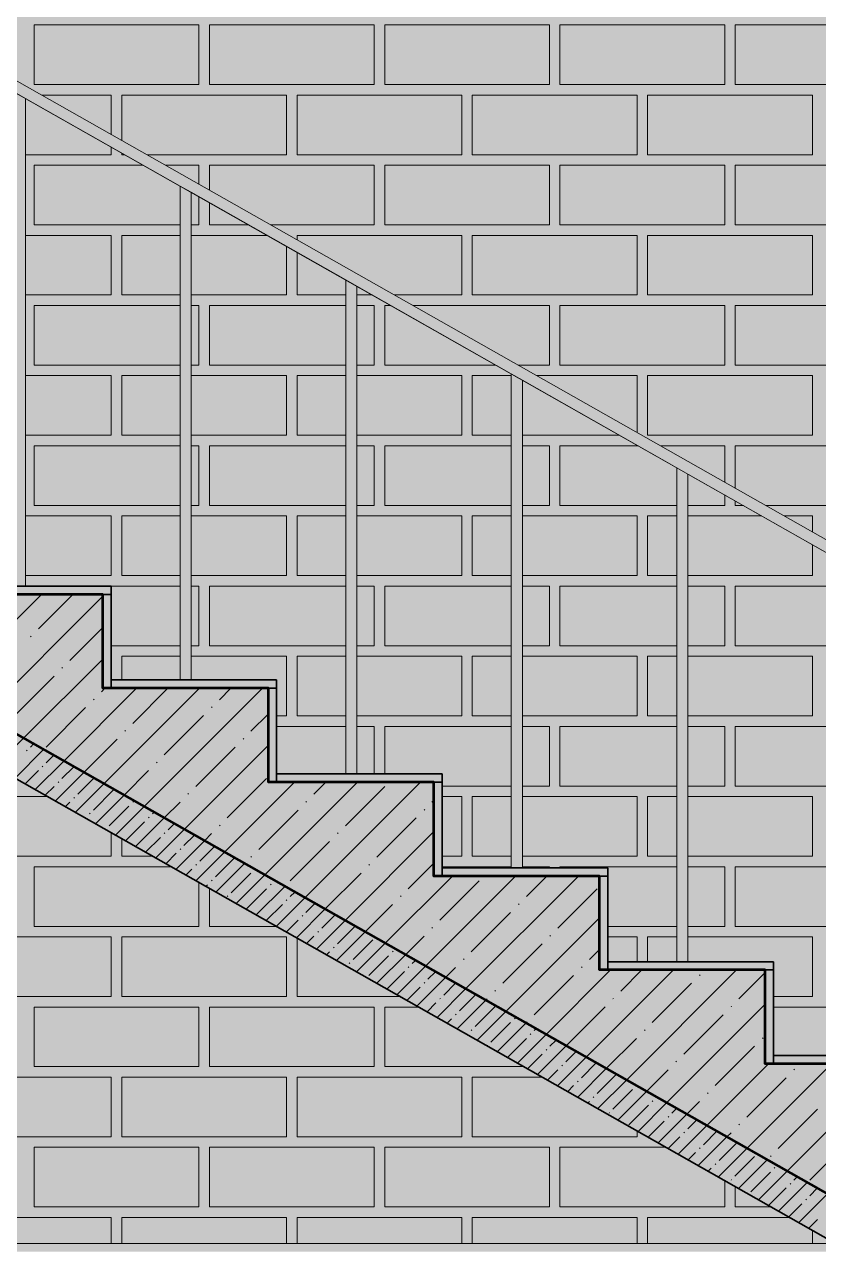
# Model space of a CAD drawing. Header units: millimetres. Extents: x -81576 to 1046824, y -248937 to 691537.
# Drawn here: x 10018 to 12895, y 619025 to 623453 of the extents above; entities that cross this region are included whole.
import ezdxf

# ---------------------------------------------------------------- set-up
doc = ezdxf.new("R2010")
doc.units = ezdxf.units.MM
doc.layers.add('PDF _Геометрия', color=7, linetype='Continuous', true_color=0x1d1d1d)
doc.layers.add('PDF _Сплошная заливка', color=7, linetype='Continuous', true_color=0xffffff)

msp = doc.modelspace()

# ---------------------------------------------------------------- hatches: boundary and pattern name
at = {"layer": 'PDF _Сплошная заливка', "true_color": 0x636466, "transparency": 33554559}
h = msp.add_hatch(color=251, dxfattribs=at)
h.paths.add_polyline_path([(6760.6, 617839.9), (19230.8, 617839.9), (19230.8, 618839.9), (18631.9, 618839.9), (18631.9, 634499.9), (18547.4, 634499.9), (18397.4, 634199.9), (18131.9, 634730.9), (18131.9, 634079.9), (13901.9, 634079.9), (13901.9, 634499.9), (12651.1, 634499.9), (13181.9, 634234.5), (13181.9, 633599.9), (18131.9, 633599.9), (18131.9, 625579.9), (13901.9, 625579.9), (13901.9, 626109.9), (13301.9, 626109.9), (13301.9, 626409.9), (12701.9, 626409.9), (12701.9, 626709.9), (12101.9, 626709.9), (12101.9, 627009.9), (11501.9, 627009.9), (11501.9, 627309.9), (10901.9, 627309.9), (10901.9, 627609.9), (10301.9, 627609.9), (10301.9, 627909.9), (9701.9, 627909.9), (9701.9, 628209.9), (9101.9, 628209.9), (9101.9, 628509.9), (8501.9, 628509.9), (8501.9, 628809.9), (7901.9, 628809.9), (7901.9, 629109.9), (7301.9, 629109.9), (7301.9, 629409.9), (6701.9, 629409.9), (6701.9, 629709.9), (6101.9, 629709.9), (6101.9, 629959.9), (3131.9, 629959.9), (3131.9, 634499.9), (2631.9, 634499.9), (2631.9, 617839.9), (4128.5, 617839.9)], flags=0)
h.paths.add_polyline_path([(6760.6, 618839.9), (3131.9, 618839.9), (3131.9, 622979.9), (6290, 622979.9), (13181.9, 619074.5), (13181.9, 618839.9), (10917.3, 618839.9)], flags=0)
h.paths.add_polyline_path([(15074.1, 618839.9), (13901.9, 618839.9), (13901.9, 619349.9), (13301.9, 619349.9), (13301.9, 619689.9), (12701.9, 619689.9), (12701.9, 620029.9), (12101.9, 620029.9), (12101.9, 620369.9), (11501.9, 620369.9), (11501.9, 620709.9), (10901.9, 620709.9), (10901.9, 621049.9), (10301.9, 621049.9), (10301.9, 621389.9), (9701.9, 621389.9), (9701.9, 621729.9), (9101.9, 621729.9), (9101.9, 622069.9), (8501.9, 622069.9), (8501.9, 622409.9), (7901.9, 622409.9), (7901.9, 622749.9), (7301.9, 622749.9), (7301.9, 623089.9), (6701.9, 623089.9), (6701.9, 623429.9), (6131.9, 623429.9), (6131.9, 623379.9), (3131.9, 623379.9), (3131.9, 629559.9), (5731, 629559.9), (13181.9, 625834.5), (13181.9, 625099.9), (18131.9, 625099.9), (18131.9, 618839.9)], flags=0)
h = msp.add_hatch(color=251, dxfattribs=at)
h.paths.add_polyline_path([(6131.9, 619039.9), (12956.5, 619039.9), (6144.7, 622899.9), (3131.9, 622899.9), (3131.9, 622039.9), (6131.9, 622039.9), (6131.9, 619261.8)], flags=0)
h.paths.add_polyline_path([(14131.9, 619039.9), (14131.9, 620849.9), (14143.8, 620849.9), (13622, 621145.6), (13622, 619379.9), (13931.9, 619379.9), (13931.9, 619039.9)], flags=0)
h.paths.add_polyline_path([(13582, 619379.9), (13582, 621168.2), (13022, 621485.6), (13022, 619719.9), (12982, 619719.9), (12982, 621508.2), (12422, 621825.6), (12422, 620059.9), (12382, 620059.9), (12382, 621848.3), (11822, 622165.6), (11822, 620399.9), (11782, 620399.9), (11782, 622188.3), (11222, 622505.6), (11222, 620740), (11182, 620740), (11182, 622528.3), (10622, 622845.6), (10622, 621080), (10582, 621080), (10582, 622868.3), (10022, 623185.7), (10022, 621420), (9982, 621420), (9982, 623208.3), (9422, 623525.7), (9422, 621760), (9382, 621760), (9382, 623548.4), (8822, 623865.7), (8822, 622100), (8782, 622100), (8782, 623888.4), (8222, 624205.7), (8222, 622440), (8182, 622440), (8182, 624228.4), (7622, 624545.7), (7622, 622780.1), (7582, 622780.1), (7582, 624568.4), (7022, 624885.8), (7022, 623120.1), (6982, 623120.1), (6982, 624908.4), (6422, 625225.8), (6422, 623460.1), (6382, 623460.1), (6382, 625239.9), (6131.9, 625239.9), (6132.4, 623459.9), (6731.9, 623459.9), (6731.9, 623119.9), (7331.9, 623119.9), (7331.9, 622779.9), (7931.9, 622779.9), (7931.9, 622439.9), (8531.9, 622439.9), (8531.9, 622099.9), (9131.9, 622099.9), (9131.9, 621759.9), (9731.9, 621759.9), (9731.9, 621419.9), (10331.9, 621419.9), (10331.9, 621079.9), (10931.9, 621079.9), (10931.9, 620739.9), (11531.9, 620739.9), (11531.9, 620399.9), (12131.9, 620399.9), (12131.9, 620059.9), (12731.9, 620059.9), (12731.9, 619719.9), (13331.9, 619719.9), (13331.9, 619379.9), (13483.6, 619379.9)], flags=0)
h.paths.add_polyline_path([(14211.9, 620857.3), (14211.9, 625099.9), (13181.9, 625099.9), (13181.9, 625834.5), (13171.1, 625839.9), (12858, 625839.9), (6132.4, 629202.7), (6132.4, 625279.9), (6411.6, 625279.9), (6411.9, 625277.5), (14146.5, 620894.3)], flags=0)
h.paths.add_polyline_path([(14207.7, 620849.9), (14211.9, 620849.9), (14211.9, 620857.3)], flags=0)
h.paths.add_polyline_path([(13911.9, 625579.9), (13911.9, 625839.9), (13901.9, 625839.9), (13901.9, 625579.9)], flags=0)
h.paths.add_polyline_path([(14202.1, 625839.9), (14211.9, 625839.9), (14211.9, 627029.9), (13890.8, 627190.4), (13890.8, 626149.9), (13925.2, 626149.9), (13925.2, 626157.9), (13928.8, 626159.9), (13930.4, 626177.9), (13952.8, 626177.9), (13953.5, 626157.9), (13956.4, 626157.9), (13956.4, 626149.9), (13990.8, 626149.9), (13990.8, 626139.9), (13952.8, 626139.9), (13951.2, 625939.9), (13931.9, 625939.9), (13932.3, 625839.9), (14034.9, 625839.9)], flags=0)
h.paths.add_polyline_path([(13750.8, 626139.9), (13750.8, 626149.9), (13785.2, 626149.9), (13785.2, 626157.9), (13788.8, 626159.9), (13790.4, 626177.9), (13812.8, 626177.9), (13813.5, 626157.9), (13816.4, 626157.9), (13816.4, 626149.9), (13850.8, 626149.9), (13850.8, 627210.4), (12090.8, 628090.4), (12090.8, 627049.9), (12125.2, 627049.9), (12125.2, 627057.9), (12128.8, 627059.9), (12130.4, 627077.9), (12152.8, 627077.9), (12153.5, 627057.9), (12156.4, 627057.9), (12156.4, 627049.9), (12190.8, 627049.9), (12190.8, 627039.9), (12152.8, 627039.9), (12151.2, 626839.9), (12131.9, 626839.9), (12131.9, 626739.9), (12731.9, 626739.9), (12731.9, 626439.9), (13331.9, 626439.9), (13331.9, 626139.9), (13725.8, 626139.9)], flags=0)
h.paths.add_polyline_path([(11950.8, 627039.9), (11950.8, 627049.9), (11985.2, 627049.9), (11985.2, 627057.9), (11988.8, 627059.9), (11990.4, 627077.9), (12012.8, 627077.9), (12013.5, 627057.9), (12016.4, 627057.9), (12016.4, 627049.9), (12050.8, 627049.9), (12050.8, 628110.4), (10290.8, 628990.4), (10290.8, 627949.9), (10325.2, 627949.9), (10325.2, 627957.9), (10328.8, 627959.9), (10330.4, 627977.9), (10352.8, 627977.9), (10353.5, 627957.9), (10356.4, 627957.9), (10356.4, 627949.9), (10390.8, 627949.9), (10390.8, 627939.9), (10352.8, 627939.9), (10351.2, 627739.9), (10331.9, 627739.9), (10331.9, 627639.9), (10931.9, 627639.9), (10931.9, 627339.9), (11531.9, 627339.9), (11531.9, 627039.9)], flags=0)
h.paths.add_polyline_path([(14211.9, 627119.3), (14211.9, 627829.9), (13880.4, 627995.6), (13879.4, 627979.9), (13877.9, 627979.9), (13880.5, 627953.5), (13880.7, 627939.9), (13890.8, 627939.9), (13890.8, 627279.9), (14164.8, 627142.9)], flags=0)
h.paths.add_polyline_path([(13850.8, 627299.9), (13850.8, 627939.9), (13862.8, 627941.4), (13861, 627960.8), (13862.1, 627971.1), (13861.9, 627979.9), (13861.1, 627979.9), (13861, 628005.4), (12080.4, 628895.6), (12079.4, 628879.9), (12077.9, 628879.9), (12080.5, 628853.5), (12080.7, 628839.9), (12090.8, 628839.9), (12090.8, 628179.9), (13848.8, 627300.9)], flags=0)
h.paths.add_polyline_path([(14211.9, 627919.3), (14211.9, 633599.9), (13961.9, 633599.9), (13961.9, 633585.8), (13911.9, 633583), (13911.4, 633579.6), (8401.3, 630824.6), (14164.8, 627942.9)], flags=0)
h.paths.add_polyline_path([(10150.8, 627939.9), (10150.8, 627949.9), (10185.2, 627949.9), (10185.2, 627957.9), (10188.8, 627959.9), (10190.4, 627977.9), (10212.8, 627977.9), (10213.5, 627957.9), (10216.4, 627957.9), (10216.4, 627949.9), (10250.8, 627949.9), (10250.8, 629010.4), (8490.8, 629890.4), (8490.8, 628849.9), (8525.2, 628849.9), (8525.2, 628857.9), (8528.8, 628859.9), (8530.4, 628877.9), (8552.8, 628877.9), (8553.5, 628857.9), (8556.4, 628857.9), (8556.4, 628849.9), (8590.8, 628849.9), (8590.8, 628839.9), (8552.8, 628839.9), (8551.2, 628639.9), (8531.9, 628639.9), (8531.9, 628539.9), (9131.9, 628539.9), (9131.9, 628239.9), (9731.9, 628239.9), (9731.9, 627939.9), (10137.9, 627939.9)], flags=0)
h.paths.add_polyline_path([(13870.8, 627975.1), (13873.4, 627979.9), (13865.8, 627979.9), (13870.4, 627975.5)], flags=0)
h.paths.add_polyline_path([(12050.8, 628199.9), (12050.8, 628839.9), (12062.8, 628841.4), (12061, 628860.8), (12062.1, 628871.1), (12061.9, 628879.9), (12061.1, 628879.9), (12061.1, 628905.3), (10280.4, 629795.6), (10279.4, 629779.9), (10277.9, 629779.9), (10280.5, 629753.5), (10280.7, 629739.9), (10290.8, 629739.9), (10290.8, 629079.9), (11980.7, 628234.9)], flags=0)
h.paths.add_polyline_path([(7931.9, 628839.9), (8350.8, 628839.9), (8350.8, 628849.9), (8385.2, 628849.9), (8385.2, 628857.9), (8388.8, 628859.9), (8390.4, 628877.9), (8412.8, 628877.9), (8413.5, 628857.9), (8416.4, 628857.9), (8416.4, 628849.9), (8450.8, 628849.9), (8449.3, 629911.2), (7698.8, 630286.4), (6690.8, 629782.4), (6690.8, 629749.9), (6725.2, 629749.9), (6725.2, 629757.9), (6728.8, 629759.9), (6730.4, 629777.9), (6752.8, 629777.9), (6753.5, 629757.9), (6756.4, 629757.9), (6756.4, 629749.9), (6790.8, 629749.9), (6790.8, 629739.9), (6752.8, 629739.9), (6751.2, 629539.9), (6731.9, 629539.9), (6732.3, 629439.9), (7331.9, 629439.9), (7331.9, 629139.9), (7931.9, 629139.9), (7931.9, 628902.1)], flags=0)
h.paths.add_polyline_path([(12070.8, 628875.1), (12073.4, 628879.9), (12065.8, 628879.9), (12070.4, 628875.5)], flags=0)
h.paths.add_polyline_path([(10250.8, 629099.9), (10250.8, 629739.9), (10262.8, 629741.4), (10261, 629760.8), (10262.1, 629771.1), (10261.9, 629779.9), (10261.1, 629779.9), (10261, 629805.4), (8480.4, 630695.6), (8479.4, 630679.9), (8477.9, 630679.9), (8480.5, 630653.5), (8480.7, 630639.9), (8490.8, 630639.9), (8490.8, 629979.9), (10246, 629102.3)], flags=0)
h.paths.add_polyline_path([(6625.7, 629749.9), (6650.8, 629749.9), (6650.8, 629762.4), (6630.7, 629752.4)], flags=0)
h.paths.add_polyline_path([(10270.8, 629775.1), (10273.4, 629779.9), (10267.8, 629777.9), (10270.4, 629775.5)], flags=0)
h.paths.add_polyline_path([(8450.8, 629999.9), (8450.8, 630639.9), (8462.8, 630641.4), (8461, 630660.8), (8462.1, 630671.1), (8461.9, 630679.9), (8461.1, 630679.9), (8461.1, 630705.3), (8435.8, 630718), (8319.4, 630718), (8319.4, 630636.8), (8399.6, 630636.8), (7788.3, 630331.2), (8449.3, 630000.7)], flags=0)
h.paths.add_polyline_path([(8470.8, 630675.1), (8473.4, 630679.9), (8465.8, 630679.9), (8470.4, 630675.5)], flags=0)
h.paths.add_polyline_path([(11751.9, 632544.6), (11911.9, 632624.6), (11911.9, 632627.6), (11751.9, 632545.8)], flags=0)
h.paths.add_polyline_path([(11951.9, 632644.6), (12111.9, 632724.6), (12111.9, 632730), (11951.9, 632648.1)], flags=0)
h.paths.add_polyline_path([(12151.9, 632744.6), (12311.9, 632824.6), (12311.9, 632832.4), (12151.9, 632750.5)], flags=0)
h.paths.add_polyline_path([(12351.9, 632844.6), (12511.9, 632924.6), (12511.9, 632934.7), (12351.9, 632852.8)], flags=0)
h.paths.add_polyline_path([(12551.9, 632944.6), (12711.9, 633024.6), (12711.9, 633037.1), (12551.9, 632955.2)], flags=0)
h.paths.add_polyline_path([(12751.9, 633044.6), (12911.9, 633124.6), (12911.9, 633139.5), (12751.9, 633057.6)], flags=0)
h.paths.add_polyline_path([(12951.9, 633144.6), (13111.9, 633224.6), (13111.9, 633241.8), (12951.9, 633159.9)], flags=0)
h.paths.add_polyline_path([(13151.9, 633244.6), (13311.9, 633324.6), (13311.9, 633344.2), (13151.9, 633262.3)], flags=0)
h.paths.add_polyline_path([(13351.9, 633344.6), (13511.9, 633424.6), (13511.9, 633446.5), (13351.9, 633364.6)], flags=0)
h.paths.add_polyline_path([(13551.9, 633444.6), (13711.9, 633524.6), (13711.9, 633548.9), (13551.9, 633467)], flags=0)
h.paths.add_polyline_path([(13751.9, 633544.6), (13817.9, 633577.6), (13761.9, 633574.5), (13751.9, 633569.4), (13751.9, 633564.3)], flags=0)
for points in [[(14192.2, 620822.5), (14211.9, 620857.3), (6411.6, 625277.1), (6411.6, 625239.9), (6397.1, 625239.9), (14147.9, 620847.5)], [(9982, 621420), (10022, 621420), (10022, 623185.7), (9982, 623208.3), (9982, 621729.9)], [(12956.5, 619039.9), (13181.9, 619039.9), (13181.9, 619074.5), (6290, 622979.9), (6131.9, 622979.9), (6131.9, 622899.9), (6144.7, 622899.9), (12895.4, 619074.5)], [(10582, 621080), (10622, 621080), (10622, 622845.6), (10582, 622868.3), (10582, 621389.9)], [(11782, 620399.9), (11822, 620401.9), (11822, 622165.6), (11782, 622188.3), (11782, 620420.5)], [(12382, 620059.9), (12422, 620059.9), (12422, 621825.6), (12382, 621848.3), (12382, 620140.9)], [(10331.9, 621389.9), (10331.9, 621419.9), (9731.9, 621419.9), (9731.9, 621389.9), (10301.9, 621389.9)], [(10901.9, 620709.9), (10931.9, 620709.9), (10931.9, 621049.9), (10901.9, 621049.9), (10901.9, 620830.7)], [(11188, 620709.9), (11531.9, 620709.9), (11531.9, 620739.9), (10931.9, 620739.9), (10931.9, 620709.9), (11182, 620709.9)], [(12701.9, 619689.9), (12731.9, 619689.9), (12731.9, 620029.9), (12701.9, 620029.9), (12701.9, 619828.4)]]:
    msp.add_hatch(color=251, dxfattribs=at).paths.add_polyline_path(points)
h = msp.add_hatch(color=251, dxfattribs=at)
h.paths.add_polyline_path([(3131.9, 619009.9), (13181.9, 619009.9), (13181.9, 619039.9), (3131.9, 619039.9)], flags=0)
h.paths.add_polyline_path([(17842.9, 619009.9), (18131.9, 619009.9), (18131.9, 619039.9), (13901.9, 619039.9), (13901.9, 619009.9), (15074.1, 619009.9)], flags=0)

# ---------------------------------------------------------------- linework, layer by layer
at = {"layer": 'PDF _Геометрия', "color": 7, "lineweight": 9}
msp.add_lwpolyline([(6411.9, 625277.5), (14211.9, 620857.3)], close=True, dxfattribs=at)
for points in [[(13622, 619379.9), (13622, 621145.6), (14143.8, 620849.9), (14131.9, 620849.9), (14131.9, 620809.9), (14131.9, 620849.9), (14211.9, 620849.9), (14211.9, 620809.9), (14131.9, 620809.9), (14211.9, 620809.9), (14211.9, 620849.9), (14207.7, 620849.9), (14211.9, 620857.3), (14192.2, 620822.5), (6397.1, 625239.9)], [(9422, 623525.7), (9422, 621760), (9422, 623525.7), (9982, 623208.3), (9982, 621420), (9982, 623208.3), (10022, 623185.7), (10022, 621420), (10022, 623185.7), (10582, 622868.3), (10582, 621080)], [(10622, 621080), (10622, 622845.6), (10582, 622868.3), (10582, 621080), (10622, 621080), (10622, 622845.6), (11182, 622528.3), (11182, 620740), (11222, 620740), (11222, 622505.6), (11182, 622528.3), (11182, 620740)], [(11222, 620740), (11222, 622505.6), (11782, 622188.3), (11782, 620399.9), (11822, 620399.9), (11822, 622165.6), (11782, 622188.3), (11782, 620399.9)], [(11822, 620399.9), (11822, 622165.6), (12382, 621848.3), (12382, 620059.9), (12422, 620059.9), (12422, 621825.6), (12382, 621848.3), (12382, 620059.9)], [(12422, 620059.9), (12422, 621825.6), (12982, 621508.2), (12982, 619719.9)], [(10022, 621420), (9982, 621420), (10022, 621420)], [(13181.9, 619039.9), (3131.9, 619039.9), (3131.9, 619009.9), (3131.9, 618839.9), (13181.9, 618839.9)]]:
    msp.add_lwpolyline(points, dxfattribs=at)
at = {"layer": 'PDF _Геометрия', "color": 9, "lineweight": 9, "true_color": 0xcacaca}
for points in [[(10650.2, 623451.8), (10053.3, 623451.8), (10053.3, 623235.9), (10650.2, 623235.9)], [(11285.2, 623451.8), (10688.3, 623451.8), (10688.3, 623235.9), (11285.2, 623235.9)], [(11920.2, 623451.8), (11323.3, 623451.8), (11323.3, 623235.9), (11920.2, 623235.9)], [(12555.2, 623451.8), (11958.3, 623451.8), (11958.3, 623235.9), (12555.2, 623235.9)], [(13190.2, 623451.8), (12593.3, 623451.8), (12593.3, 623235.9), (13190.2, 623235.9)], [(11602.7, 623197.8), (11005.8, 623197.8), (11005.8, 622981.9), (11602.7, 622981.9)], [(12237.7, 623197.8), (11640.8, 623197.8), (11640.8, 622981.9), (12237.7, 622981.9)], [(12872.7, 623197.8), (12275.8, 623197.8), (12275.8, 622981.9), (12872.7, 622981.9)], [(11920.2, 622943.8), (11323.3, 622943.8), (11323.3, 622727.9), (11920.2, 622727.9)], [(12555.2, 622943.8), (11958.3, 622943.8), (11958.3, 622727.9), (12555.2, 622727.9)], [(13190.2, 622943.8), (12593.3, 622943.8), (12593.3, 622727.9), (13190.2, 622727.9)], [(12237.7, 622689.8), (11640.8, 622689.8), (11640.8, 622473.9), (12237.7, 622473.9)], [(12872.7, 622689.8), (12275.8, 622689.8), (12275.8, 622473.9), (12872.7, 622473.9)], [(12555.2, 622435.8), (11958.3, 622435.8), (11958.3, 622219.9), (12555.2, 622219.9)], [(13190.2, 622435.8), (12593.3, 622435.8), (12593.3, 622219.9), (13190.2, 622219.9)], [(12872.7, 622181.8), (12275.8, 622181.8), (12275.8, 621965.9), (12872.7, 621965.9)], [(10332.7, 620149.8), (9735.8, 620149.8), (9735.8, 619933.9), (10332.7, 619933.9)], [(10967.7, 620149.8), (10370.8, 620149.8), (10370.8, 619933.9), (10967.7, 619933.9)], [(10650.2, 619895.8), (10053.3, 619895.8), (10053.3, 619679.9), (10650.2, 619679.9)], [(11285.2, 619895.8), (10688.3, 619895.8), (10688.3, 619679.9), (11285.2, 619679.9)], [(10332.7, 619641.8), (9735.8, 619641.8), (9735.8, 619425.9), (10332.7, 619425.9)], [(10967.7, 619641.8), (10370.8, 619641.8), (10370.8, 619425.9), (10967.7, 619425.9)], [(11602.7, 619641.8), (11005.8, 619641.8), (11005.8, 619425.9), (11602.7, 619425.9)], [(10650.2, 619387.8), (10053.3, 619387.8), (10053.3, 619171.9), (10650.2, 619171.9)], [(11285.2, 619387.8), (10688.3, 619387.8), (10688.3, 619171.9), (11285.2, 619171.9)], [(11920.2, 619387.8), (11323.3, 619387.8), (11323.3, 619171.9), (11920.2, 619171.9)]]:
    msp.add_lwpolyline(points, close=True, dxfattribs=at)
for points in [[(10081.8, 623197.8), (10332.7, 623197.8), (10332.7, 623055.6)], [(10462.7, 622981.9), (10967.7, 622981.9), (10967.7, 623197.8), (10370.8, 623197.8), (10370.8, 623034)], [(10022, 622981.9), (10332.7, 622981.9), (10332.7, 623009.6)], [(10370.8, 622988), (10370.8, 622981.9), (10381.6, 622981.9)], [(10448.8, 622943.8), (10053.3, 622943.8), (10053.3, 622727.9), (10582, 622727.9)], [(10530, 622943.8), (10650.2, 622943.8), (10650.2, 622875.6)], [(10910.9, 622727.9), (11285.2, 622727.9), (11285.2, 622943.8), (10688.3, 622943.8), (10688.3, 622854)], [(10622, 622727.9), (10650.2, 622727.9), (10650.2, 622829.7)], [(10688.3, 622808.1), (10688.3, 622727.9), (10829.8, 622727.9)], [(10022, 622473.9), (10332.7, 622473.9), (10332.7, 622689.8), (10022, 622689.8)], [(10582, 622689.8), (10370.8, 622689.8), (10370.8, 622473.9), (10582, 622473.9)], [(10622, 622689.8), (10897, 622689.8)], [(11359.2, 622473.9), (11602.7, 622473.9), (11602.7, 622689.8), (11005.8, 622689.8), (11005.8, 622674.1)], [(10622, 622473.9), (10967.7, 622473.9), (10967.7, 622649.7)], [(11005.8, 622628.1), (11005.8, 622473.9), (11182, 622473.9)], [(10582, 622435.8), (10053.3, 622435.8), (10053.3, 622219.9), (10582, 622219.9)], [(10622, 622219.9), (10650.2, 622219.9), (10650.2, 622435.8), (10622, 622435.8)], [(11182, 622435.8), (10688.3, 622435.8), (10688.3, 622219.9), (11182, 622219.9)], [(11222, 622473.9), (11278, 622473.9)], [(11222, 622219.9), (11285.2, 622219.9), (11285.2, 622435.8), (11222, 622435.8)], [(11345.3, 622435.8), (11323.3, 622435.8), (11323.3, 622219.9), (11726.2, 622219.9)], [(11807.4, 622219.9), (11920.2, 622219.9), (11920.2, 622435.8), (11426.4, 622435.8)], [(10022, 621965.9), (10332.7, 621965.9), (10332.7, 622181.8), (10022, 622181.8)], [(10582, 622181.8), (10370.8, 622181.8), (10370.8, 621965.9), (10582, 621965.9)], [(10622, 621965.9), (10967.7, 621965.9), (10967.7, 622181.8), (10622, 622181.8)], [(11182, 622181.8), (11005.8, 622181.8), (11005.8, 621965.9), (11182, 621965.9)], [(11222, 621965.9), (11602.7, 621965.9), (11602.7, 622181.8), (11222, 622181.8)], [(11782, 622181.8), (11640.8, 622181.8), (11640.8, 621965.9), (11782, 621965.9)], [(11874.6, 622181.8), (12237.7, 622181.8), (12237.7, 621976)], [(11822, 621965.9), (12174.5, 621965.9)], [(10582, 621927.8), (10053.3, 621927.8), (10053.3, 621711.9), (10582, 621711.9)], [(10622, 621711.9), (10650.2, 621711.9), (10650.2, 621927.8), (10622, 621927.8)], [(11182, 621927.8), (10688.3, 621927.8), (10688.3, 621711.9), (11182, 621711.9)], [(11222, 621711.9), (11285.2, 621711.9), (11285.2, 621927.8), (11222, 621927.8)], [(11782, 621927.8), (11323.3, 621927.8), (11323.3, 621711.9), (11782, 621711.9)], [(11822, 621711.9), (11920.2, 621711.9), (11920.2, 621927.8), (11822, 621927.8)], [(12241.7, 621927.8), (11958.3, 621927.8), (11958.3, 621711.9), (12382, 621711.9)], [(12322.8, 621927.8), (12555.2, 621927.8), (12555.2, 621796.1)], [(12703.8, 621711.9), (13190.2, 621711.9), (13190.2, 621927.8), (12593.3, 621927.8), (12593.3, 621774.5)], [(12422, 621711.9), (12555.2, 621711.9), (12555.2, 621750.1)], [(12593.3, 621728.5), (12593.3, 621711.9), (12622.7, 621711.9)], [(10022, 621457.9), (10332.7, 621457.9), (10332.7, 621673.8), (10022, 621673.8)], [(10582, 621673.8), (10370.8, 621673.8), (10370.8, 621457.9), (10582, 621457.9)], [(10622, 621457.9), (10967.7, 621457.9), (10967.7, 621673.8), (10622, 621673.8)], [(11182, 621673.8), (11005.8, 621673.8), (11005.8, 621457.9), (11182, 621457.9)], [(11222, 621457.9), (11602.7, 621457.9), (11602.7, 621673.8), (11222, 621673.8)], [(11782, 621673.8), (11640.8, 621673.8), (11640.8, 621457.9), (11782, 621457.9)], [(11822, 621457.9), (12237.7, 621457.9), (12237.7, 621673.8), (11822, 621673.8)], [(12382, 621673.8), (12275.8, 621673.8), (12275.8, 621457.9), (12382, 621457.9)], [(12422, 621673.8), (12689.9, 621673.8)], [(12771, 621673.8), (12872.7, 621673.8), (12872.7, 621616.2)], [(12422, 621457.9), (12872.7, 621457.9), (12872.7, 621570.2)], [(10331.9, 621419.8), (10582, 621419.8)], [(10622, 621203.9), (10650.2, 621203.9), (10650.2, 621419.8), (10622, 621419.8)], [(11182, 621419.8), (10688.3, 621419.8), (10688.3, 621203.9), (11182, 621203.9)], [(11222, 621203.9), (11285.2, 621203.9), (11285.2, 621419.8), (11222, 621419.8)], [(11782, 621419.8), (11323.3, 621419.8), (11323.3, 621203.9), (11782, 621203.9)], [(11822, 621203.9), (11920.2, 621203.9), (11920.2, 621419.8), (11822, 621419.8)], [(12382, 621419.8), (11958.3, 621419.8), (11958.3, 621203.9), (12382, 621203.9)], [(12422, 621203.9), (12555.2, 621203.9), (12555.2, 621419.8), (12422, 621419.8)], [(12982, 621419.8), (12593.3, 621419.8), (12593.3, 621203.9), (12982, 621203.9)], [(10331.9, 621203.9), (10582, 621203.9)], [(10332.7, 621079.9), (10332.7, 621165.8)], [(10370.8, 621079.9), (10370.8, 621165.8), (10582, 621165.8)], [(10931.9, 620949.9), (10967.7, 620949.9), (10967.7, 621165.8), (10622, 621165.8)], [(11182, 621165.8), (11005.8, 621165.8), (11005.8, 620949.9), (11182, 620949.9)], [(11222, 620949.9), (11602.7, 620949.9), (11602.7, 621165.8), (11222, 621165.8)], [(11782, 621165.8), (11640.8, 621165.8), (11640.8, 620949.9), (11782, 620949.9)], [(11822, 620949.9), (12237.7, 620949.9), (12237.7, 621165.8), (11822, 621165.8)], [(12382, 621165.8), (12275.8, 621165.8), (12275.8, 620949.9), (12382, 620949.9)], [(12422, 620949.9), (12872.7, 620949.9), (12872.7, 621165.8), (12422, 621165.8)], [(10931.9, 620911.8), (11182, 620911.8)], [(11222, 620911.8), (11285.2, 620911.8), (11285.2, 620739.9)], [(11323.3, 620739.9), (11323.3, 620911.8), (11782, 620911.8)], [(11822, 620695.9), (11920.2, 620695.9), (11920.2, 620911.8), (11822, 620911.8)], [(12382, 620911.8), (11958.3, 620911.8), (11958.3, 620695.9), (12382, 620695.9)], [(12422, 620695.9), (12555.2, 620695.9), (12555.2, 620911.8), (12422, 620911.8)], [(12982, 620911.8), (12593.3, 620911.8), (12593.3, 620695.9), (12982, 620695.9)], [(11531.9, 620695.9), (11782, 620695.9)], [(10101.3, 620657.8), (9735.8, 620657.8), (9735.8, 620441.9), (10332.7, 620441.9), (10332.7, 620526.7)], [(11531.9, 620441.9), (11602.7, 620441.9), (11602.7, 620657.8), (11531.9, 620657.8)], [(11782, 620657.8), (11640.8, 620657.8), (11640.8, 620441.9), (11782, 620441.9)], [(11822, 620441.9), (12237.7, 620441.9), (12237.7, 620657.8), (11822, 620657.8)], [(12382, 620657.8), (12275.8, 620657.8), (12275.8, 620441.9), (12382, 620441.9)], [(12422, 620441.9), (12872.7, 620441.9), (12872.7, 620657.8), (12422, 620657.8)], [(10370.8, 620505.1), (10370.8, 620441.9), (10482.3, 620441.9)], [(10549.6, 620403.8), (10053.3, 620403.8), (10053.3, 620187.9), (10650.2, 620187.9), (10650.2, 620346.7)], [(11531.9, 620403.8), (11782, 620403.8)], [(11822, 620403.8), (11920.2, 620403.8), (11920.2, 620399.9)], [(11958.3, 620399.9), (11958.3, 620403.8), (12382, 620403.8)], [(12422, 620187.9), (12555.2, 620187.9), (12555.2, 620403.8), (12422, 620403.8)], [(12982, 620403.8), (12593.3, 620403.8), (12593.3, 620187.9), (12982, 620187.9)], [(10688.3, 620325.2), (10688.3, 620187.9), (10930.6, 620187.9)], [(12131.9, 620187.9), (12382, 620187.9)], [(11005.8, 620145.2), (11005.8, 619933.9), (11378.8, 619933.9)], [(12131.9, 620149.8), (12237.7, 620149.8), (12237.7, 620059.9)], [(12275.8, 620059.9), (12275.8, 620149.8), (12382, 620149.8)], [(12731.9, 619933.9), (12872.7, 619933.9), (12872.7, 620149.8), (12422, 620149.8)], [(11446, 619895.8), (11323.3, 619895.8), (11323.3, 619679.9), (11827, 619679.9)], [(12731.9, 619895.8), (12982, 619895.8)], [(11894.3, 619641.8), (11640.8, 619641.8), (11640.8, 619425.9), (12237.7, 619425.9), (12237.7, 619447.2)], [(12342.5, 619387.8), (11958.3, 619387.8), (11958.3, 619171.9), (12555.2, 619171.9), (12555.2, 619267.2)], [(12593.3, 619245.7), (12593.3, 619171.9), (12723.5, 619171.9)], [(9735.8, 619039.9), (9735.8, 619133.8), (10332.7, 619133.8), (10332.7, 619039.9)], [(10370.8, 619039.9), (10370.8, 619133.8), (10967.7, 619133.8), (10967.7, 619039.9)], [(11005.8, 619039.9), (11005.8, 619133.8), (11602.7, 619133.8), (11602.7, 619039.9)], [(11640.8, 619039.9), (11640.8, 619133.8), (12237.7, 619133.8), (12237.7, 619039.9)], [(12275.8, 619039.9), (12275.8, 619133.8), (12790.8, 619133.8)], [(12872.7, 619039.9), (12872.7, 619087.3)]]:
    msp.add_lwpolyline(points, dxfattribs=at)
at = {"layer": 'PDF _Геометрия', "color": 7, "lineweight": 35}
for points in [[(3131.9, 622979.9), (3131.9, 622899.9), (6131.9, 622899.9), (6144.7, 622899.9), (12956.5, 619039.9), (13181.9, 619039.9)], [(13301.9, 619689.9), (12701.9, 619689.9), (12701.9, 620029.9), (12101.9, 620029.9), (12101.9, 620369.9), (11501.9, 620369.9), (11501.9, 620709.9), (10901.9, 620709.9), (10901.9, 621049.9), (10301.9, 621049.9), (10301.9, 621389.9), (9701.9, 621389.9)]]:
    msp.add_lwpolyline(points, dxfattribs=at)
at = {"layer": 'PDF _Геометрия', "color": 7, "lineweight": 53}
msp.add_lwpolyline([(13181.9, 619074.5), (13181.9, 618839.9), (3131.9, 618839.9), (3131.9, 622979.9), (6290, 622979.9)], close=True, dxfattribs=at)
at = {"layer": 'PDF _Геометрия', "color": 7, "lineweight": 35}
for points in [[(10331.9, 621419.9), (9731.9, 621419.9), (9731.9, 621389.9), (10331.9, 621389.9)], [(10331.9, 621049.9), (10331.9, 621389.9), (10301.9, 621389.9), (10301.9, 621049.9)], [(10931.9, 621079.9), (10331.9, 621079.9), (10331.9, 621049.9), (10931.9, 621049.9)], [(10931.9, 620709.9), (10931.9, 621049.9), (10901.9, 621049.9), (10901.9, 620709.9)], [(11531.9, 620739.9), (10931.9, 620739.9), (10931.9, 620709.9), (11531.9, 620709.9)], [(11531.9, 620369.9), (11531.9, 620709.9), (11501.9, 620709.9), (11501.9, 620369.9)], [(12131.9, 620399.9), (11531.9, 620399.9), (11531.9, 620369.9), (12131.9, 620369.9)], [(12131.9, 620029.9), (12131.9, 620369.9), (12101.9, 620369.9), (12101.9, 620029.9)], [(12731.9, 620059.9), (12131.9, 620059.9), (12131.9, 620029.9), (12731.9, 620029.9)], [(12731.9, 619689.9), (12731.9, 620029.9), (12701.9, 620029.9), (12701.9, 619689.9)], [(13331.9, 619719.9), (12731.9, 619719.9), (12731.9, 619689.9), (13331.9, 619689.9)]]:
    msp.add_lwpolyline(points, close=True, dxfattribs=at)
at = {"layer": 'PDF _Геометрия', "color": 250, "lineweight": 9, "true_color": 0x2c2c2c}
for points in [[(9620.2, 620930.4), (9723.9, 621034), (10079.7, 621389.9)], [(9765.8, 620847.9), (9869.5, 620951.5), (10301.9, 621383.9)], [(10068.8, 621264.9), (10193.8, 621389.9)], [(10040.3, 621236.4), (10042.6, 621238.7)], [(10182.8, 621150.8), (10301.9, 621269.9)], [(9911.4, 620765.4), (10015.1, 620869), (10301.9, 621155.8)], [(10154.3, 621122.3), (10156.7, 621124.7)], [(9983.3, 620951.3), (10125.8, 621093.8)], [(10057, 620682.9), (10160.6, 620786.5), (10424, 621049.9)], [(10202.6, 620600.4), (10306.2, 620704), (10652.1, 621049.9)], [(10296.9, 621036.8), (10310, 621049.9)], [(10348.2, 620517.9), (10451.8, 620621.5), (10880.2, 621049.9)], [(10410.9, 620922.7), (10538.1, 621049.9)], [(10724.6, 621008.3), (10766.2, 621049.9)], [(10097.3, 620837.2), (10239.9, 620979.8)], [(10268.4, 621008.3), (10270.7, 621010.7)], [(10696.1, 620979.8), (10698.4, 620982.1)], [(10525, 620808.7), (10667.5, 620951.3)], [(10838.6, 620894.2), (10901.9, 620957.5)], [(10382.4, 620894.2), (10384.8, 620896.6)], [(10040.3, 620837.2), (10051.4, 620848.4)], [(10129.8, 620641.6), (10233.4, 620745.3), (10353.9, 620865.7)], [(10493.8, 620435.4), (10597.4, 620539), (10901.9, 620843.4)], [(10639, 620694.6), (10781.6, 620837.2)], [(10810.1, 620865.7), (10812.5, 620868.1)], [(9984.2, 620724.1), (10087.8, 620827.8)], [(10026, 620822.9), (10028.4, 620825.3)], [(10097.3, 620780.2), (10124.2, 620807.1)], [(10020.6, 620703.5), (10068.8, 620751.7)], [(10083, 620765.9), (10085.4, 620768.3)], [(10154.3, 620723.2), (10197, 620765.9)], [(10275.4, 620559.1), (10379, 620662.7), (10468, 620751.7)], [(10496.5, 620780.2), (10498.8, 620782.6)], [(10140.1, 620708.9), (10142.4, 620711.3)], [(10211.3, 620666.1), (10269.8, 620724.6)], [(10639.4, 620352.9), (10743, 620456.5), (10996.4, 620709.9)], [(10753.1, 620580.6), (10895.6, 620723.2)], [(10785, 620270.4), (10888.6, 620374), (11224.5, 620709.9)], [(10930.6, 620187.9), (11034.2, 620291.5), (11452.6, 620709.9)], [(11066.7, 620666.1), (11110.5, 620709.9)], [(10093.4, 620662.3), (10125.8, 620694.6)], [(10268.4, 620609.1), (10339.7, 620680.4)], [(10610.5, 620666.1), (10612.9, 620668.5)], [(11180.8, 620552.1), (11323.3, 620694.6)], [(10166.2, 620621), (10182.8, 620637.6)], [(10197.1, 620651.9), (10199.5, 620654.2)], [(10325.4, 620552.1), (10396.7, 620623.4)], [(10410.9, 620637.6), (10413.3, 620640)], [(10421, 620476.6), (10524.6, 620580.2), (10582, 620637.6)], [(11038.2, 620637.6), (11040.6, 620640)], [(11494.4, 620637.6), (11501.9, 620645.1)], [(10239, 620579.8), (10239.9, 620580.6)], [(10254.1, 620594.9), (10256.5, 620597.2)], [(10468, 620580.6), (10470.3, 620583)], [(10482.2, 620594.9), (10488.2, 620600.9)], [(10867.1, 620466.5), (11009.7, 620609.1)], [(11294.8, 620438), (11437.4, 620580.6)], [(11465.9, 620609.1), (11468.3, 620611.5)], [(10311.8, 620538.5), (10313.5, 620540.2)], [(10384.6, 620497.3), (10453.7, 620566.3)], [(10525, 620523.6), (10527.4, 620525.9)], [(10539.2, 620537.8), (10561, 620559.6)], [(10724.6, 620552.1), (10726.9, 620554.5)], [(11076.2, 620105.4), (11179.8, 620209), (11501.9, 620531)], [(11152.3, 620523.6), (11154.6, 620525.9)], [(10457.4, 620456), (10510.7, 620509.3)], [(10566.6, 620394.1), (10670.2, 620497.7), (10696.1, 620523.6)], [(10596.3, 620480.8), (10633.8, 620518.4)], [(10981.2, 620352.5), (11123.7, 620495.1)], [(10530.2, 620414.8), (10567.8, 620452.3)], [(10582, 620466.5), (10584.4, 620468.9)], [(10653.3, 620423.8), (10706.6, 620477.1)], [(10838.6, 620438), (10841, 620440.4)], [(10603, 620373.5), (10624.8, 620395.3)], [(10639, 620409.5), (10641.4, 620411.9)], [(10710.3, 620366.8), (10779.4, 620435.9)], [(10712.2, 620311.6), (10815.8, 620415.2)], [(11266.3, 620409.5), (11268.7, 620411.9)], [(11408.9, 620324), (11501.9, 620417)], [(10696.1, 620352.5), (10698.4, 620354.9)], [(10767.3, 620309.7), (10838.6, 620381)], [(11003.4, 620146.6), (11107, 620250.2), (11237.8, 620381)], [(11221.8, 620022.9), (11325.4, 620126.5), (11568.8, 620369.9)], [(11367.4, 619940.4), (11471, 620044), (11796.9, 620369.9)], [(11513, 619857.9), (11616.6, 619961.5), (12025, 620369.9)], [(11522.9, 620209.9), (11665.5, 620352.5)], [(11836.6, 620295.5), (11911, 620369.9)], [(10675.8, 620332.3), (10681.8, 620338.2)], [(10824.4, 620252.7), (10895.6, 620324)], [(10857.8, 620229.1), (10961.4, 620332.7)], [(10909.9, 620338.2), (10912.3, 620340.6)], [(10981.2, 620295.5), (10997.8, 620312.1)], [(11950.6, 620181.4), (12093.2, 620324)], [(10753.1, 620295.5), (10755.5, 620297.8)], [(10894.2, 620208.5), (10952.7, 620267)], [(10966.9, 620281.2), (10969.3, 620283.6)], [(11038.2, 620238.4), (11070.6, 620270.9)], [(11149, 620064.1), (11252.6, 620167.7), (11351.8, 620267)], [(11380.4, 620295.5), (11382.7, 620297.8)], [(11808, 620267), (11810.4, 620269.3)], [(11024, 620224.2), (11026.3, 620226.6)], [(11095.2, 620181.4), (11143.4, 620229.6)], [(11637, 620095.9), (11779.5, 620238.4)], [(11658.6, 619775.4), (11762.2, 619879), (12101.9, 620218.6)], [(10967, 620167.2), (11009.7, 620209.9)], [(11152.3, 620124.4), (11216.2, 620188.4)], [(11494.4, 620181.4), (11496.8, 620183.8)], [(11039.8, 620126), (11066.7, 620152.9)], [(11081, 620167.2), (11083.3, 620169.5)], [(11209.3, 620067.4), (11280.6, 620138.7)], [(11294.6, 619981.6), (11398.2, 620085.2), (11465.9, 620152.9)], [(11922.1, 620152.9), (11924.5, 620155.3)], [(11112.6, 620084.7), (11123.7, 620095.9)], [(11138, 620110.1), (11140.4, 620112.5)], [(11351.8, 620095.9), (11354.2, 620098.3)], [(11751, 619981.8), (11893.6, 620124.4)], [(12064.7, 620067.4), (12101.9, 620104.6)], [(11195, 620053.1), (11197.4, 620055.5)], [(11266.3, 620010.3), (11337.6, 620081.6)], [(11408.9, 620038.9), (11411.2, 620041.2)], [(11423.1, 620053.1), (11434.6, 620064.6)], [(11440.2, 619899.1), (11543.8, 620002.7), (11579.9, 620038.9)], [(11608.5, 620067.4), (11610.8, 620069.7)], [(12036.1, 620038.9), (12038.5, 620041.2)], [(11331, 619961), (11394.6, 620024.6)], [(11480.1, 619996.1), (11507.4, 620023.3)], [(11804.2, 619692.8), (11907.8, 619796.5), (12141.2, 620029.9)], [(11865.1, 619867.8), (12007.6, 620010.3)], [(11949.8, 619610.3), (12053.4, 619714), (12369.3, 620029.9)], [(12095.4, 619527.8), (12199, 619631.5), (12597.4, 620029.9)], [(12178.7, 619953.3), (12255.3, 620029.9)], [(12463.8, 620010.3), (12466.2, 620012.7)], [(12606.4, 619924.8), (12701.9, 620020.3)], [(11403.8, 619919.7), (11451.6, 619967.6)], [(11465.9, 619981.8), (11468.3, 619984.2)], [(11537.2, 619939.1), (11580.2, 619982.1)], [(11722.5, 619953.3), (11724.9, 619955.7)], [(12292.7, 619839.3), (12435.3, 619981.8)], [(11476.6, 619878.5), (11508.7, 619910.6)], [(11522.9, 619924.8), (11525.3, 619927.2)], [(11585.8, 619816.6), (11689.4, 619920.2), (11694, 619924.8)], [(11594.2, 619882), (11653, 619940.8)], [(12150.2, 619924.8), (12152.6, 619927.2)], [(12241, 619445.3), (12344.6, 619548.9), (12701.9, 619906.3)], [(11579.9, 619867.8), (11582.3, 619870.2)], [(11651.2, 619825), (11722.5, 619896.3)], [(11877, 619651.6), (11980.6, 619755.2), (12121.7, 619896.3)], [(12406.8, 619725.2), (12549.4, 619867.8)], [(12577.9, 619896.3), (12580.2, 619898.7)], [(11549.4, 619837.2), (11565.7, 619853.5)], [(11708.2, 619768), (11779.5, 619839.3)], [(11731.4, 619734.1), (11835, 619837.7)], [(11793.8, 619853.5), (11796.2, 619855.9)], [(11836.6, 619839.3), (11838.9, 619841.6)], [(11622.2, 619796), (11622.7, 619796.5)], [(11637, 619810.8), (11639.3, 619813.1)], [(11767.8, 619713.5), (11836.6, 619782.3)], [(11850.8, 619796.5), (11853.2, 619798.9)], [(11865.1, 619810.8), (11871.4, 619817.1)], [(11922.1, 619753.7), (11944.2, 619775.8)], [(12022.6, 619569.1), (12126.2, 619672.7), (12235.7, 619782.3)], [(12264.2, 619810.8), (12266.6, 619813.1)], [(12691.9, 619782.3), (12694.3, 619784.6)], [(11695, 619754.7), (11696.4, 619756.1)], [(11907.8, 619739.5), (11910.2, 619741.9)], [(11979.1, 619696.7), (12017, 619734.6)], [(12520.8, 619611.2), (12663.4, 619753.7)], [(11840.6, 619672.2), (11893.6, 619725.2)], [(11964.9, 619682.5), (11967.2, 619684.8)], [(12036.1, 619639.7), (12089.8, 619693.3)], [(12378.3, 619696.7), (12380.7, 619699.1)], [(12386.6, 619362.8), (12490.2, 619466.4), (12713.6, 619689.9)], [(12532.1, 619280.3), (12635.8, 619383.9), (12941.7, 619689.9)], [(12677.7, 619197.8), (12781.4, 619301.4), (13169.8, 619689.9)], [(11913.4, 619631), (11950.6, 619668.2)], [(12093.2, 619582.7), (12162.6, 619652.1)], [(12168.2, 619486.6), (12271.8, 619590.2), (12349.8, 619668.2)], [(12806, 619668.2), (12808.3, 619670.6)], [(11986.2, 619589.7), (12007.6, 619611.2)], [(12021.9, 619625.4), (12024.3, 619627.8)], [(12150.2, 619525.6), (12221.5, 619596.9)], [(12634.9, 619497.1), (12777.5, 619639.7)], [(12059, 619548.5), (12064.7, 619554.2)], [(12078.9, 619568.4), (12081.3, 619570.8)], [(12292.7, 619554.2), (12295.1, 619556.5)], [(12313.8, 619404.1), (12417.4, 619507.7), (12463.8, 619554.2)], [(12492.3, 619582.7), (12494.7, 619585)], [(12823.3, 619115.3), (12926.9, 619218.9), (13301.9, 619593.9)], [(12135.9, 619511.4), (12138.3, 619513.8)], [(12207.2, 619468.6), (12278.5, 619539.9)], [(12364, 619511.4), (12381, 619528.3)], [(12748.9, 619383.1), (12891.5, 619525.6)], [(12277.4, 619424.7), (12335.5, 619482.9)], [(12349.8, 619497.1), (12352.1, 619499.5)], [(12421.1, 619454.4), (12453.8, 619487.1)], [(12606.4, 619468.6), (12608.8, 619471)], [(12350.2, 619383.5), (12392.5, 619425.8)], [(12406.8, 619440.1), (12409.2, 619442.5)], [(12459.4, 619321.6), (12563, 619425.2), (12577.9, 619440.1)], [(12478.1, 619397.3), (12526.6, 619445.8)], [(12463.8, 619383.1), (12466.2, 619385.4)], [(12535.1, 619340.3), (12599.4, 619404.6)], [(12863, 619269), (13005.6, 619411.6)], [(12423, 619342.2), (12449.6, 619368.8)], [(12592.1, 619283.3), (12663.4, 619354.6)], [(12604.9, 619239.1), (12708.6, 619342.7)], [(12720.4, 619354.6), (12722.8, 619356.9)], [(12495.7, 619301), (12506.6, 619311.8)], [(12520.8, 619326.1), (12523.2, 619328.4)], [(12649.2, 619226.3), (12720.4, 619297.5)], [(12734.7, 619311.8), (12737.1, 619314.2)], [(12577.9, 619269), (12580.2, 619271.4)], [(12750.5, 619156.6), (12854.2, 619260.2)], [(12791.7, 619254.8), (12794.1, 619257.1)], [(12806, 619269), (12817.8, 619280.8)], [(12714.1, 619177.2), (12777.5, 619240.5)], [(12848.7, 619197.7), (12851.1, 619200.1)], [(12863, 619212), (12890.5, 619239.6)], [(12786.9, 619135.9), (12834.5, 619183.5)], [(12859.7, 619094.7), (12891.5, 619126.5)]]:
    msp.add_lwpolyline(points, dxfattribs=at)
at = {"layer": 'PDF _Геометрия', "color": 7, "lineweight": 53}
msp.add_lwpolyline([(13301.9, 619689.9), (12701.9, 619689.9), (12701.9, 620029.9), (12101.9, 620029.9), (12101.9, 620369.9), (11501.9, 620369.9), (11501.9, 620709.9), (10901.9, 620709.9), (10901.9, 621049.9), (10301.9, 621049.9), (10301.9, 621389.9), (9701.9, 621389.9)], dxfattribs=at)
at = {"layer": 'PDF _Сплошная заливка', "lineweight": 35, "transparency": 33554559}
for points in [[(11222, 620740), (11222, 622505.6), (11182, 620740), (11182, 622528.3)], [(10331.9, 621049.9), (10331.9, 621389.9), (10301.9, 621049.9), (10301.9, 621389.9)], [(10331.9, 621049.9), (10931.9, 621049.9), (10331.9, 621079.9), (10931.9, 621079.9)], [(11531.9, 620369.9), (11531.9, 620709.9), (11501.9, 620369.9), (11501.9, 620709.9)], [(11531.9, 620369.9), (12131.9, 620369.9), (11531.9, 620399.9), (12131.9, 620399.9)], [(12131.9, 620029.9), (12131.9, 620369.9), (12101.9, 620029.9), (12101.9, 620369.9)], [(12131.9, 620029.9), (12731.9, 620029.9), (12131.9, 620059.9), (12731.9, 620059.9)], [(12731.9, 619689.9), (13331.9, 619689.9), (12731.9, 619719.9), (13331.9, 619719.9)]]:
    msp.add_solid(points, dxfattribs=at)

doc.saveas('drawing.dxf')
